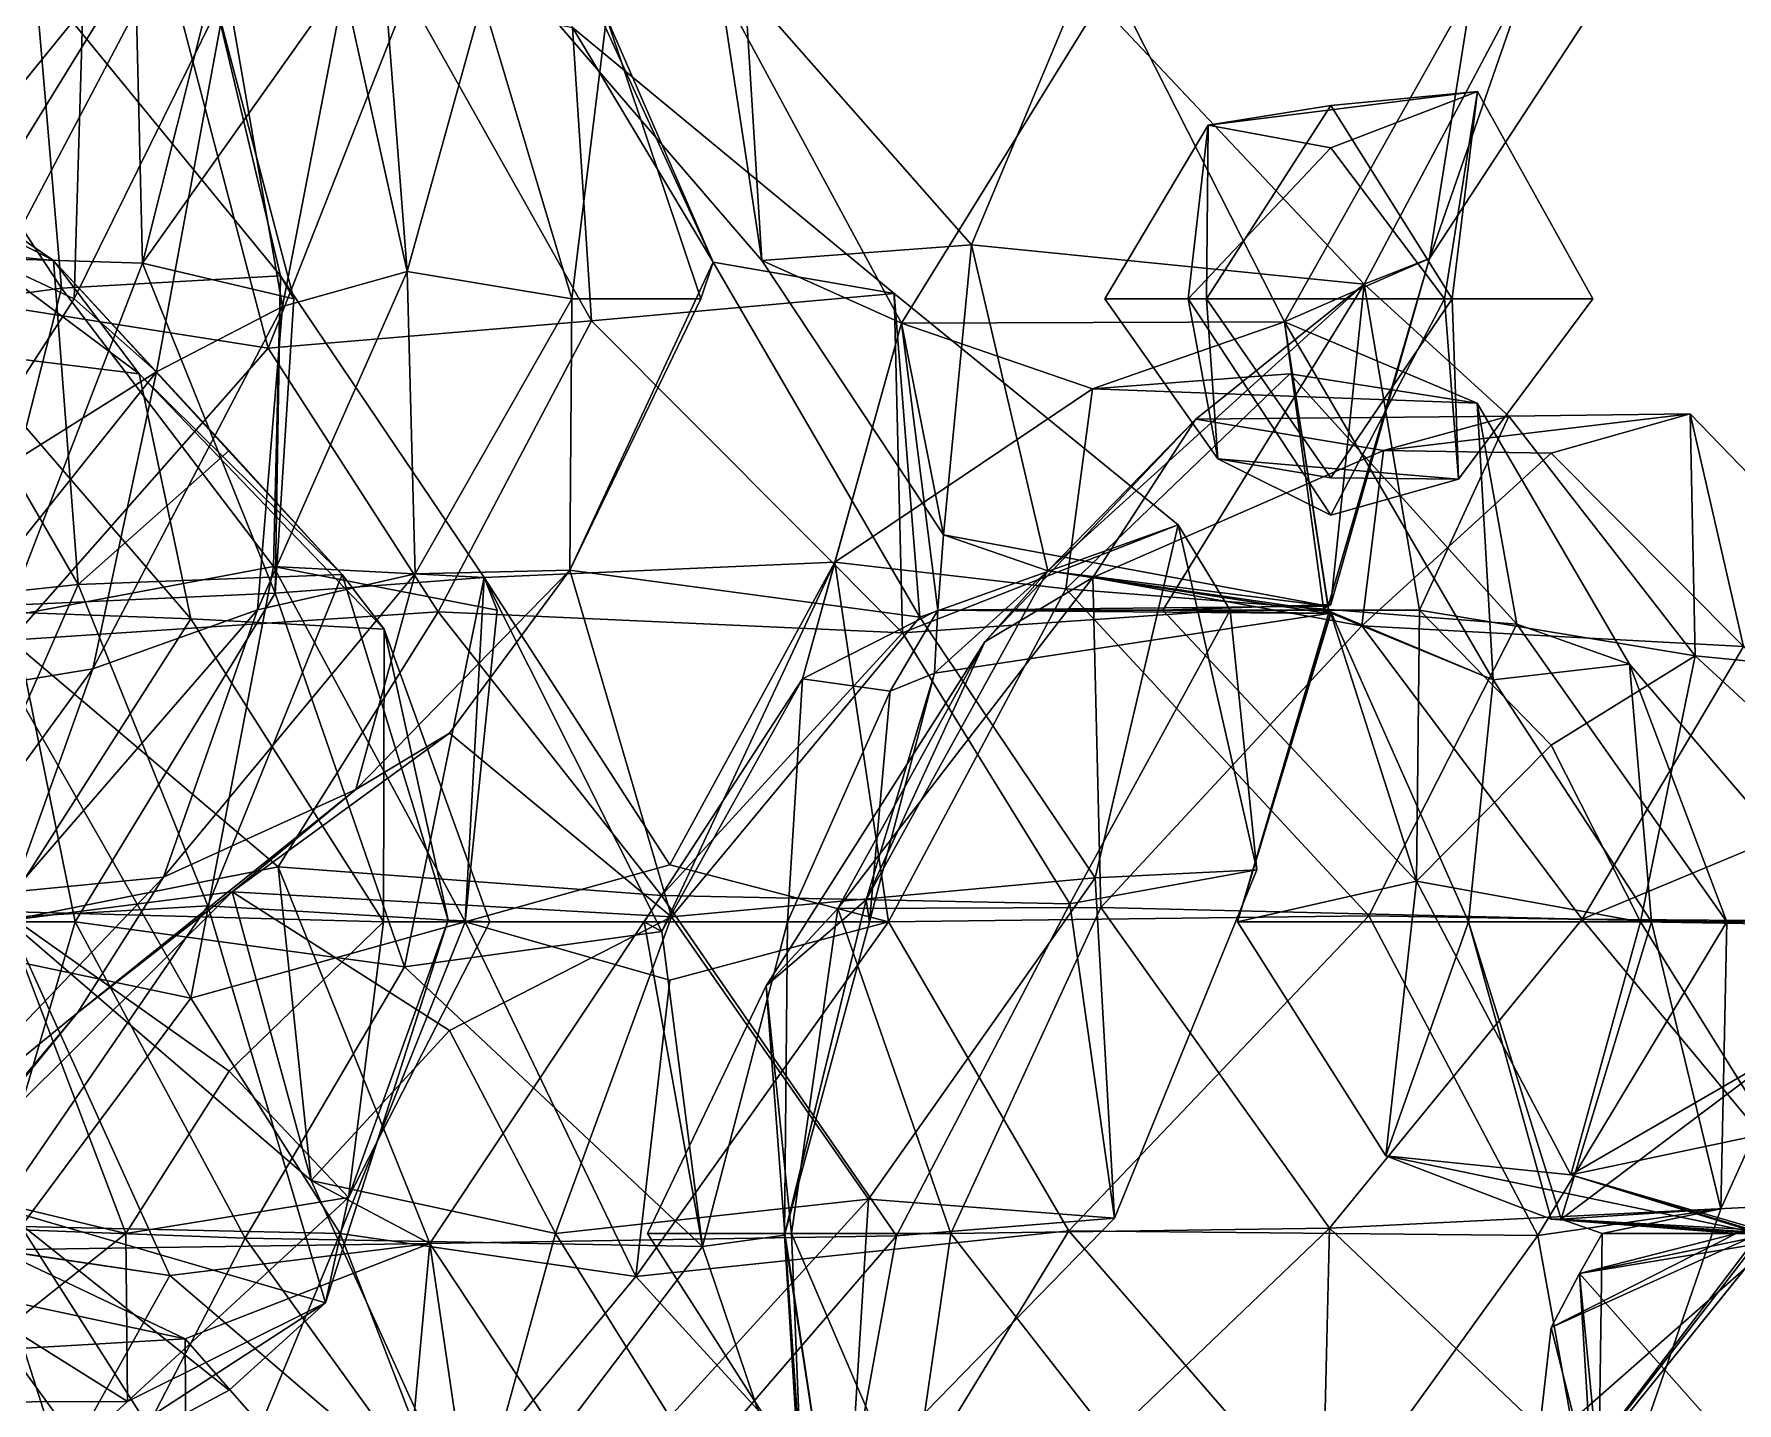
# Model space of a CAD drawing. Extents: x 290034 to 295698, y 4553723 to 4561693.
# Drawn here: x 293966.2 to 294063.6, y 4559021.9 to 4559100.2 of the extents above; entities that cross this region are included whole.
import ezdxf

# ---------------------------------------------------------------- set-up
doc = ezdxf.new("R2010")
doc.units = 0
doc.layers.add('Au_ppm_Pref_-_0_2', color=7, linetype='CONTINUOUS')

msp = doc.modelspace()

# ---------------------------------------------------------------- linework, layer by layer
at = {"layer": 'Au_ppm_Pref_-_0_2'}
for points in [[(293997.012, 4559100.614, 1780.923), (293995.493, 4559108.065, 1776.786), (294005.068, 4559087.18, 1775.158)], [(293995.493, 4559108.065, 1776.786), (293998.952, 4559101.184, 1770.624), (294005.068, 4559087.18, 1775.158)], [(293987.562, 4559086.648, 1758.263), (293985.971, 4559107.323, 1758.04), (293983.957, 4559102.918, 1753.297)], [(293987.562, 4559086.648, 1758.263), (293991.88, 4559102.196, 1763.602), (293985.971, 4559107.323, 1758.04)], [(293972.019, 4559104.452, 1828.597), (293961.564, 4559087.475, 1828.58), (293962.038, 4559106.075, 1832.907)], [(293954.785, 4559083.97, 1798.808), (293967.797, 4559085.702, 1804.303), (293955.457, 4559104.478, 1805.139)], [(293966.283, 4559103.583, 1811.719), (293955.457, 4559104.478, 1805.139), (293967.797, 4559085.702, 1804.303)], [(293973.71, 4559104.779, 1792.462), (293963.207, 4559084.845, 1792.787), (293957.145, 4559102.918, 1796.017)], [(293972.019, 4559104.452, 1828.597), (293972.428, 4559087.122, 1822.753), (293961.564, 4559087.475, 1828.58)], [(293973.71, 4559104.779, 1792.462), (293979.608, 4559082.272, 1789.731), (293963.207, 4559084.845, 1792.787)], [(293972.019, 4559104.452, 1828.597), (293983.618, 4559102.918, 1823.373), (293972.428, 4559087.122, 1822.753)], [(293973.71, 4559104.779, 1792.462), (293987.612, 4559102.507, 1787.4), (293979.608, 4559082.272, 1789.731)], [(293976.393, 4559102.935, 1817.534), (293966.283, 4559103.583, 1811.719), (293980.313, 4559086.411, 1811.352)], [(293966.283, 4559103.583, 1811.719), (293967.797, 4559085.702, 1804.303), (293980.313, 4559086.411, 1811.352)], [(294015.83, 4559083.691, 1817.272), (294027.872, 4559103.197, 1817.244), (294005.451, 4559102.918, 1818.788)], [(294006.861, 4559102.918, 1827.292), (294026.087, 4559103.122, 1831.029), (294019.834, 4559088.187, 1828.556)], [(294037.735, 4559083.78, 1818.238), (294027.872, 4559103.197, 1817.244), (294015.83, 4559083.691, 1817.272)], [(294026.087, 4559103.122, 1831.029), (294042.272, 4559085.921, 1830.988), (294019.834, 4559088.187, 1828.556)], [(294042.272, 4559085.921, 1830.988), (294026.087, 4559103.122, 1831.029), (294051.631, 4559103.584, 1829.112)], [(294048.475, 4559102.918, 1819.554), (294027.872, 4559103.197, 1817.244), (294037.735, 4559083.78, 1818.238)], [(294046.024, 4559087.398, 1824.341), (294042.272, 4559085.921, 1830.988), (294051.631, 4559103.584, 1829.112)], [(294046.024, 4559087.398, 1824.341), (294051.631, 4559103.584, 1829.112), (294056.155, 4559102.918, 1823.373)], [(293960.384, 4559102.918, 1732.89), (293959.124, 4559089.501, 1735.482), (293969.013, 4559101.657, 1739.313)], [(293977.278, 4559102.842, 1746.171), (293969.013, 4559101.657, 1739.313), (293968.533, 4559085.1, 1741.609)], [(293977.278, 4559102.842, 1746.171), (293968.533, 4559085.1, 1741.609), (293973.224, 4559080.913, 1746.161)], [(293983.618, 4559102.918, 1823.373), (293976.393, 4559102.935, 1817.534), (293972.428, 4559087.122, 1822.753)], [(293972.428, 4559087.122, 1822.753), (293976.393, 4559102.935, 1817.534), (293981.082, 4559085.1, 1817.433)], [(293977.278, 4559102.842, 1746.171), (293973.224, 4559080.913, 1746.161), (293980.428, 4559084.651, 1752.058)], [(293976.393, 4559102.935, 1817.534), (293980.313, 4559086.411, 1811.352), (293981.082, 4559085.1, 1817.433)], [(293980.428, 4559084.651, 1752.058), (293983.957, 4559102.918, 1753.297), (293977.278, 4559102.842, 1746.171)], [(293998.097, 4559083.833, 1786.774), (293979.608, 4559082.272, 1789.731), (293987.612, 4559102.507, 1787.4)], [(293987.562, 4559086.648, 1758.263), (293983.957, 4559102.918, 1753.297), (293980.428, 4559084.651, 1752.058)], [(293996.976, 4559085.1, 1765.164), (293991.88, 4559102.196, 1763.602), (293987.562, 4559086.648, 1758.263)], [(293998.097, 4559083.833, 1786.774), (293987.612, 4559102.507, 1787.4), (293997.012, 4559100.614, 1780.923)], [(293998.952, 4559101.184, 1770.624), (293991.88, 4559102.196, 1763.602), (293996.976, 4559085.1, 1765.164)], [(293994.405, 4559102.918, 1823.373), (294006.861, 4559102.918, 1827.292), (294007.849, 4559087.28, 1823.373)], [(293994.405, 4559102.918, 1823.373), (294007.849, 4559087.28, 1823.373), (294005.451, 4559102.918, 1818.788)], [(294007.849, 4559087.28, 1823.373), (294015.83, 4559083.691, 1817.272), (294005.451, 4559102.918, 1818.788)], [(294019.834, 4559088.187, 1828.556), (294007.849, 4559087.28, 1823.373), (294006.861, 4559102.918, 1827.292)], [(294046.024, 4559087.398, 1824.341), (294048.475, 4559102.918, 1819.554), (294037.735, 4559083.78, 1818.238)], [(294046.024, 4559087.398, 1824.341), (294056.155, 4559102.918, 1823.373), (294048.475, 4559102.918, 1819.554)], [(293959.124, 4559089.501, 1735.482), (293968.533, 4559085.1, 1741.609), (293969.013, 4559101.657, 1739.313)], [(293998.952, 4559101.184, 1770.624), (293996.976, 4559085.1, 1765.164), (294004.364, 4559085.1, 1769.919)], [(293998.952, 4559101.184, 1770.624), (294004.364, 4559085.1, 1769.919), (294005.068, 4559087.18, 1775.158)], [(293997.012, 4559100.614, 1780.923), (294015.399, 4559085.398, 1782.024), (293998.097, 4559083.833, 1786.774)], [(294015.399, 4559085.398, 1782.024), (293997.012, 4559100.614, 1780.923), (294005.068, 4559087.18, 1775.158)], [(293953.139, 4559097.098, 1865.021), (293967.341, 4559087.277, 1864.878), (293957.47, 4559088.255, 1872.071)], [(293955.081, 4559093.593, 1857.545), (293967.341, 4559087.277, 1864.878), (293953.139, 4559097.098, 1865.021)], [(294033.354, 4559095.028, 1793.676), (294048.751, 4559096.947, 1793.676), (294040.375, 4559096.153, 1797.36)], [(294048.751, 4559096.947, 1793.676), (294033.354, 4559095.028, 1793.676), (294040.375, 4559093.732, 1790.799)], [(294046.868, 4559085.1, 1790.615), (294048.751, 4559096.947, 1793.676), (294040.375, 4559093.732, 1790.799)], [(294048.751, 4559096.947, 1793.676), (294047.312, 4559085.1, 1796.946), (294040.375, 4559096.153, 1797.36)], [(294046.868, 4559085.1, 1790.615), (294055.364, 4559085.1, 1793.676), (294048.751, 4559096.947, 1793.676)], [(294048.751, 4559096.947, 1793.676), (294055.364, 4559085.1, 1793.676), (294047.312, 4559085.1, 1796.946)], [(294033.264, 4559085.1, 1797.028), (294040.375, 4559096.153, 1797.36), (294047.312, 4559085.1, 1796.946)], [(294033.264, 4559085.1, 1797.028), (294033.354, 4559095.028, 1793.676), (294040.375, 4559096.153, 1797.36)], [(294033.264, 4559085.1, 1797.028), (294027.46, 4559085.1, 1793.676), (294033.354, 4559095.028, 1793.676)], [(294033.354, 4559095.028, 1793.676), (294027.46, 4559085.1, 1793.676), (294032.225, 4559085.1, 1789.834)], [(294033.354, 4559095.028, 1793.676), (294032.225, 4559085.1, 1789.834), (294040.375, 4559093.732, 1790.799)], [(293972.236, 4559080.796, 1859.891), (293967.341, 4559087.277, 1864.878), (293955.081, 4559093.593, 1857.545)], [(293972.236, 4559080.796, 1859.891), (293955.081, 4559093.593, 1857.545), (293962.027, 4559082.069, 1853.983)], [(294046.868, 4559085.1, 1790.615), (294040.375, 4559093.732, 1790.799), (294032.225, 4559085.1, 1789.834)], [(293959.124, 4559089.501, 1735.482), (293960.75, 4559073.09, 1742.119), (293968.533, 4559085.1, 1741.609)], [(293968.75, 4559068.757, 1872.445), (293955.34, 4559067.324, 1877.766), (293957.47, 4559088.255, 1872.071)], [(293968.75, 4559068.757, 1872.445), (293957.47, 4559088.255, 1872.071), (293967.341, 4559087.277, 1864.878)], [(294018.223, 4559071.592, 1823.373), (294007.849, 4559087.28, 1823.373), (294019.834, 4559088.187, 1828.556)], [(294018.223, 4559071.592, 1823.373), (294019.834, 4559088.187, 1828.556), (294024.199, 4559069.533, 1829.42)], [(294042.272, 4559085.921, 1830.988), (294024.199, 4559069.533, 1829.42), (294019.834, 4559088.187, 1828.556)], [(293961.564, 4559087.475, 1828.58), (293972.428, 4559087.122, 1822.753), (293964.911, 4559067.578, 1822.898)], [(293972.428, 4559087.122, 1822.753), (293980.019, 4559068.264, 1818.06), (293964.911, 4559067.578, 1822.898)], [(293968.75, 4559068.757, 1872.445), (293967.341, 4559087.277, 1864.878), (293977.379, 4559076.417, 1867.993)], [(293983.857, 4559069.329, 1865.859), (293977.379, 4559076.417, 1867.993), (293967.341, 4559087.277, 1864.878)], [(293972.236, 4559080.796, 1859.891), (293983.857, 4559069.329, 1865.859), (293967.341, 4559087.277, 1864.878)], [(293972.428, 4559087.122, 1822.753), (293981.082, 4559085.1, 1817.433), (293980.019, 4559068.264, 1818.06)], [(293987.562, 4559086.648, 1758.263), (293979, 4559067.312, 1758.133), (293988.02, 4559069.361, 1764.716)], [(293987.562, 4559086.648, 1758.263), (293980.428, 4559084.651, 1752.058), (293979, 4559067.312, 1758.133)], [(293987.562, 4559086.648, 1758.263), (293988.02, 4559069.361, 1764.716), (293996.976, 4559085.1, 1765.164)], [(294005.068, 4559087.18, 1775.158), (293996.866, 4559069.565, 1770.78), (294016.873, 4559066.882, 1775.29)], [(293996.866, 4559069.565, 1770.78), (294005.068, 4559087.18, 1775.158), (294004.364, 4559085.1, 1769.919)], [(294015.399, 4559085.398, 1782.024), (294005.068, 4559087.18, 1775.158), (294016.873, 4559066.882, 1775.29)], [(294018.223, 4559071.592, 1823.373), (294015.83, 4559083.691, 1817.272), (294007.849, 4559087.28, 1823.373)], [(294046.024, 4559087.398, 1824.341), (294037.735, 4559083.78, 1818.238), (294040.216, 4559067.507, 1823.373)], [(294046.024, 4559087.398, 1824.341), (294040.216, 4559067.507, 1823.373), (294040.375, 4559067.617, 1823.484)], [(294046.024, 4559087.398, 1824.341), (294040.375, 4559067.617, 1823.484), (294042.272, 4559085.921, 1830.988)], [(293967.797, 4559085.702, 1804.303), (293954.785, 4559083.97, 1798.808), (293962.923, 4559066.588, 1800.701)], [(293962.923, 4559066.588, 1800.701), (293979.914, 4559069.78, 1803.959), (293967.797, 4559085.702, 1804.303)], [(293979.914, 4559069.78, 1803.959), (293980.313, 4559086.411, 1811.352), (293967.797, 4559085.702, 1804.303)], [(293991.973, 4559069.151, 1811.682), (293980.313, 4559086.411, 1811.352), (293979.914, 4559069.78, 1803.959)], [(293980.019, 4559068.264, 1818.06), (293980.313, 4559086.411, 1811.352), (293991.973, 4559069.151, 1811.682)], [(293980.019, 4559068.264, 1818.06), (293981.082, 4559085.1, 1817.433), (293980.313, 4559086.411, 1811.352)], [(294032.654, 4559078.201, 1835.251), (294024.199, 4559069.533, 1829.42), (294042.272, 4559085.921, 1830.988)], [(294030.764, 4559067.282, 1829.312), (294045.447, 4559067.282, 1832.86), (294042.272, 4559085.921, 1830.988)], [(294030.764, 4559067.282, 1829.312), (294042.272, 4559085.921, 1830.988), (294040.375, 4559067.617, 1823.484)], [(294050.544, 4559078.386, 1836.344), (294032.654, 4559078.201, 1835.251), (294042.272, 4559085.921, 1830.988)], [(294045.447, 4559067.282, 1832.86), (294050.544, 4559078.386, 1836.344), (294042.272, 4559085.921, 1830.988)], [(293960.75, 4559073.09, 1742.119), (293973.224, 4559080.913, 1746.161), (293968.533, 4559085.1, 1741.609)], [(293963.207, 4559084.845, 1792.787), (293979.608, 4559082.272, 1789.731), (293964.913, 4559065.567, 1788.71)], [(293973.224, 4559080.913, 1746.161), (293969.596, 4559063.929, 1750.806), (293980.428, 4559084.651, 1752.058)], [(293969.596, 4559063.929, 1750.806), (293979, 4559067.312, 1758.133), (293980.428, 4559084.651, 1752.058)], [(293996.866, 4559069.565, 1770.78), (293996.976, 4559085.1, 1765.164), (293988.02, 4559069.361, 1764.716)], [(293996.866, 4559069.565, 1770.78), (294004.364, 4559085.1, 1769.919), (293996.976, 4559085.1, 1765.164)], [(294015.894, 4559065.996, 1786.054), (293998.097, 4559083.833, 1786.774), (294015.399, 4559085.398, 1782.024)], [(294031.653, 4559072.163, 1781.313), (294015.894, 4559065.996, 1786.054), (294015.399, 4559085.398, 1782.024)], [(294031.653, 4559072.163, 1781.313), (294015.399, 4559085.398, 1782.024), (294016.873, 4559066.882, 1775.29)], [(294033.264, 4559085.1, 1797.028), (294033.905, 4559075.95, 1793.676), (294027.46, 4559085.1, 1793.676)], [(294027.46, 4559085.1, 1793.676), (294033.905, 4559075.95, 1793.676), (294032.225, 4559085.1, 1789.834)], [(294046.868, 4559085.1, 1790.615), (294032.225, 4559085.1, 1789.834), (294040.375, 4559072.723, 1789.55)], [(294033.905, 4559075.95, 1793.676), (294040.375, 4559072.723, 1789.55), (294032.225, 4559085.1, 1789.834)], [(294040.375, 4559074.86, 1797.089), (294033.905, 4559075.95, 1793.676), (294033.264, 4559085.1, 1797.028)], [(294040.375, 4559074.86, 1797.089), (294033.264, 4559085.1, 1797.028), (294047.312, 4559085.1, 1796.946)], [(294046.868, 4559085.1, 1790.615), (294040.375, 4559072.723, 1789.55), (294047.668, 4559074.786, 1793.676)], [(294040.375, 4559074.86, 1797.089), (294047.312, 4559085.1, 1796.946), (294047.668, 4559074.786, 1793.676)], [(294046.868, 4559085.1, 1790.615), (294047.668, 4559074.786, 1793.676), (294055.364, 4559085.1, 1793.676)], [(294055.364, 4559085.1, 1793.676), (294047.668, 4559074.786, 1793.676), (294047.312, 4559085.1, 1796.946)], [(293998.097, 4559083.833, 1786.774), (293989.329, 4559067.188, 1787.576), (293979.608, 4559082.272, 1789.731)], [(294015.894, 4559065.996, 1786.054), (293989.329, 4559067.188, 1787.576), (293998.097, 4559083.833, 1786.774)], [(294017.904, 4559067.282, 1822.087), (294010.158, 4559063.365, 1817.433), (294015.83, 4559083.691, 1817.272)], [(294015.83, 4559083.691, 1817.272), (294010.158, 4559063.365, 1817.433), (294012.018, 4559070.038, 1810.807)], [(294015.83, 4559083.691, 1817.272), (294012.018, 4559070.038, 1810.807), (294026.753, 4559079.938, 1811.133)], [(294037.735, 4559083.78, 1818.238), (294015.83, 4559083.691, 1817.272), (294026.753, 4559079.938, 1811.133)], [(294018.223, 4559071.592, 1823.373), (294017.904, 4559067.282, 1822.087), (294015.83, 4559083.691, 1817.272)], [(294037.735, 4559083.78, 1818.238), (294026.753, 4559079.938, 1811.133), (294048.749, 4559079.126, 1811.494)], [(294040.237, 4559067.282, 1823.308), (294040.216, 4559067.507, 1823.373), (294037.735, 4559083.78, 1818.238)], [(294040.237, 4559067.282, 1823.308), (294037.735, 4559083.78, 1818.238), (294039.97, 4559067.282, 1817.433)], [(294037.735, 4559083.78, 1818.238), (294049.653, 4559063.311, 1815.942), (294039.97, 4559067.282, 1817.433)], [(294037.735, 4559083.78, 1818.238), (294048.749, 4559079.126, 1811.494), (294049.653, 4559063.311, 1815.942)], [(293961.863, 4559067.282, 1848.505), (293975.2, 4559066.784, 1853.408), (293962.027, 4559082.069, 1853.983)], [(293975.2, 4559066.784, 1853.408), (293972.236, 4559080.796, 1859.891), (293962.027, 4559082.069, 1853.983)], [(293964.913, 4559065.567, 1788.71), (293979.608, 4559082.272, 1789.731), (293989.329, 4559067.188, 1787.576)], [(293958.144, 4559062.044, 1745.293), (293969.596, 4559063.929, 1750.806), (293973.224, 4559080.913, 1746.161)], [(293960.75, 4559073.09, 1742.119), (293958.144, 4559062.044, 1745.293), (293973.224, 4559080.913, 1746.161)], [(293986.25, 4559066.194, 1859.655), (293983.857, 4559069.329, 1865.859), (293972.236, 4559080.796, 1859.891)], [(293986.25, 4559066.194, 1859.655), (293972.236, 4559080.796, 1859.891), (293975.2, 4559066.784, 1853.408)], [(294026.753, 4559079.938, 1811.133), (294025.219, 4559068.505, 1804.451), (294038.035, 4559080.806, 1805.884)], [(294051.017, 4559066.485, 1805.682), (294038.035, 4559080.806, 1805.884), (294025.219, 4559068.505, 1804.451)], [(294026.753, 4559079.938, 1811.133), (294038.035, 4559080.806, 1805.884), (294048.749, 4559079.126, 1811.494)], [(294048.749, 4559079.126, 1811.494), (294038.035, 4559080.806, 1805.884), (294051.017, 4559066.485, 1805.682)], [(294026.753, 4559079.938, 1811.133), (294012.018, 4559070.038, 1810.807), (294025.219, 4559068.505, 1804.451)], [(294049.653, 4559063.311, 1815.942), (294048.749, 4559079.126, 1811.494), (294057.455, 4559064.202, 1811.494)], [(294057.455, 4559064.202, 1811.494), (294048.749, 4559079.126, 1811.494), (294051.017, 4559066.485, 1805.682)], [(294020.597, 4559065.482, 1835.251), (294032.654, 4559078.201, 1835.251), (294026.763, 4559069.147, 1841.379)], [(294032.654, 4559078.201, 1835.251), (294020.597, 4559065.482, 1835.251), (294024.199, 4559069.533, 1829.42)], [(294032.654, 4559078.201, 1835.251), (294043.383, 4559076.424, 1839.717), (294026.763, 4559069.147, 1841.379)], [(294050.544, 4559078.386, 1836.344), (294043.383, 4559076.424, 1839.717), (294032.654, 4559078.201, 1835.251)], [(294043.383, 4559076.424, 1839.717), (294060.922, 4559078.523, 1841.191), (294052.974, 4559076.267, 1844.186)], [(294060.922, 4559078.523, 1841.191), (294043.383, 4559076.424, 1839.717), (294050.544, 4559078.386, 1836.344)], [(294045.447, 4559067.282, 1832.86), (294061.212, 4559064.676, 1836.304), (294050.544, 4559078.386, 1836.344)], [(294061.212, 4559064.676, 1836.304), (294060.922, 4559078.523, 1841.191), (294050.544, 4559078.386, 1836.344)], [(294060.922, 4559078.523, 1841.191), (294063.97, 4559065.215, 1845.686), (294052.974, 4559076.267, 1844.186)], [(294061.212, 4559064.676, 1836.304), (294075.699, 4559063.244, 1842.173), (294060.922, 4559078.523, 1841.191)], [(294060.922, 4559078.523, 1841.191), (294075.699, 4559063.244, 1842.173), (294063.97, 4559065.215, 1845.686)], [(293983.857, 4559069.329, 1865.859), (293968.75, 4559068.757, 1872.445), (293977.379, 4559076.417, 1867.993)], [(294042.14, 4559066.381, 1845.997), (294026.763, 4559069.147, 1841.379), (294043.383, 4559076.424, 1839.717)], [(294040.375, 4559074.86, 1797.089), (294047.668, 4559074.786, 1793.676), (294033.905, 4559075.95, 1793.676)], [(294033.905, 4559075.95, 1793.676), (294047.668, 4559074.786, 1793.676), (294040.375, 4559072.723, 1789.55)], [(294042.14, 4559066.381, 1845.997), (294043.383, 4559076.424, 1839.717), (294052.974, 4559076.267, 1844.186)], [(294042.14, 4559066.381, 1845.997), (294052.974, 4559076.267, 1844.186), (294063.97, 4559065.215, 1845.686)], [(294034.626, 4559067.282, 1785.027), (294015.894, 4559065.996, 1786.054), (294031.653, 4559072.163, 1781.313)], [(294026.897, 4559051.983, 1777.112), (294031.653, 4559072.163, 1781.313), (294016.873, 4559066.882, 1775.29)], [(294036.138, 4559052.427, 1781.797), (294031.653, 4559072.163, 1781.313), (294026.897, 4559051.983, 1777.112)], [(294031.653, 4559072.163, 1781.313), (294036.138, 4559052.427, 1781.797), (294034.626, 4559067.282, 1785.027)], [(294017.904, 4559067.282, 1822.087), (294018.223, 4559071.592, 1823.373), (294040.216, 4559067.507, 1823.373)], [(294024.199, 4559069.533, 1829.42), (294040.216, 4559067.507, 1823.373), (294018.223, 4559071.592, 1823.373)], [(294012.018, 4559070.038, 1810.807), (294002.131, 4559048.905, 1812.314), (293991.973, 4559069.151, 1811.682)], [(294012.018, 4559070.038, 1810.807), (293991.973, 4559069.151, 1811.682), (294002.577, 4559052.715, 1810.41)], [(294010.158, 4559063.365, 1817.433), (294002.131, 4559048.905, 1812.314), (294012.018, 4559070.038, 1810.807)], [(294012.018, 4559070.038, 1810.807), (294002.577, 4559052.715, 1810.41), (294015.087, 4559049.466, 1805.525)], [(294012.018, 4559070.038, 1810.807), (294015.087, 4559049.466, 1805.525), (294025.219, 4559068.505, 1804.451)], [(293975.193, 4559045.089, 1802.104), (293979.914, 4559069.78, 1803.959), (293962.923, 4559066.588, 1800.701)], [(293968.75, 4559068.757, 1872.445), (293983.857, 4559069.329, 1865.859), (293976.168, 4559050.378, 1870.517)], [(293984.623, 4559057.037, 1769.919), (293988.02, 4559069.361, 1764.716), (293973.625, 4559052.012, 1765.151)], [(293988.02, 4559069.361, 1764.716), (293979, 4559067.312, 1758.133), (293973.625, 4559052.012, 1765.151)], [(293990.873, 4559049.468, 1805.254), (293979.914, 4559069.78, 1803.959), (293975.193, 4559045.089, 1802.104)], [(293983.857, 4559069.329, 1865.859), (293989.905, 4559049.564, 1865.013), (293976.168, 4559050.378, 1870.517)], [(293992.713, 4559067.282, 1805.555), (293991.973, 4559069.151, 1811.682), (293979.914, 4559069.78, 1803.959)], [(293992.713, 4559067.282, 1805.555), (293979.914, 4559069.78, 1803.959), (293990.873, 4559049.468, 1805.254)], [(293980.019, 4559068.264, 1818.06), (293991.973, 4559069.151, 1811.682), (293987.413, 4559046.897, 1816.266)], [(293986.25, 4559066.194, 1859.655), (293989.905, 4559049.564, 1865.013), (293983.857, 4559069.329, 1865.859)], [(293984.623, 4559057.037, 1769.919), (293989.978, 4559060.253, 1773.515), (293996.866, 4559069.565, 1770.78)], [(293996.866, 4559069.565, 1770.78), (293988.02, 4559069.361, 1764.716), (293984.623, 4559057.037, 1769.919)], [(293991.973, 4559069.151, 1811.682), (294002.131, 4559048.905, 1812.314), (293987.413, 4559046.897, 1816.266)], [(294002.687, 4559049.756, 1775.906), (293996.866, 4559069.565, 1770.78), (293989.978, 4559060.253, 1773.515)], [(293991.973, 4559069.151, 1811.682), (293990.873, 4559049.468, 1805.254), (294002.577, 4559052.715, 1810.41)], [(293991.973, 4559069.151, 1811.682), (293992.713, 4559067.282, 1805.555), (293990.873, 4559049.468, 1805.254)], [(294002.687, 4559049.756, 1775.906), (294016.873, 4559066.882, 1775.29), (293996.866, 4559069.565, 1770.78)], [(294027.234, 4559050.281, 1846.389), (294012.19, 4559050.22, 1841.44), (294026.763, 4559069.147, 1841.379)], [(294026.763, 4559069.147, 1841.379), (294012.19, 4559050.22, 1841.44), (294020.597, 4559065.482, 1835.251)], [(294017.719, 4559063.686, 1823.373), (294024.199, 4559069.533, 1829.42), (294013.799, 4559050.725, 1829.243)], [(294020.597, 4559065.482, 1835.251), (294013.799, 4559050.725, 1829.243), (294024.199, 4559069.533, 1829.42)], [(294024.199, 4559069.533, 1829.42), (294017.719, 4559063.686, 1823.373), (294040.249, 4559067.104, 1823.373)], [(294024.199, 4559069.533, 1829.42), (294040.249, 4559067.104, 1823.373), (294039.762, 4559067.282, 1823.662)], [(294024.199, 4559069.533, 1829.42), (294039.762, 4559067.282, 1823.662), (294040.216, 4559067.507, 1823.373)], [(294026.763, 4559069.147, 1841.379), (294042.14, 4559066.381, 1845.997), (294027.234, 4559050.281, 1846.389)], [(293968.75, 4559068.757, 1872.445), (293960.313, 4559049.464, 1874.721), (293955.34, 4559067.324, 1877.766)], [(293976.168, 4559050.378, 1870.517), (293960.313, 4559049.464, 1874.721), (293968.75, 4559068.757, 1872.445)], [(293964.911, 4559067.578, 1822.898), (293980.019, 4559068.264, 1818.06), (293968.576, 4559049.464, 1822.059)], [(293987.413, 4559046.897, 1816.266), (293968.576, 4559049.464, 1822.059), (293980.019, 4559068.264, 1818.06)], [(294025.219, 4559068.505, 1804.451), (294015.087, 4559049.466, 1805.525), (294042.555, 4559049.812, 1803.862)], [(294051.017, 4559066.485, 1805.682), (294025.219, 4559068.505, 1804.451), (294042.555, 4559049.812, 1803.862)], [(293968.576, 4559049.464, 1822.059), (293960.143, 4559049.464, 1827.126), (293964.911, 4559067.578, 1822.898)], [(293961.863, 4559067.282, 1848.505), (293964.497, 4559050.055, 1852.858), (293975.2, 4559066.784, 1853.408)], [(293989.329, 4559067.188, 1787.576), (293980.181, 4559052.61, 1785.367), (293964.913, 4559065.567, 1788.71)], [(293979, 4559067.312, 1758.133), (293969.596, 4559063.929, 1750.806), (293965.039, 4559051.183, 1757.82)], [(293965.039, 4559051.183, 1757.82), (293973.625, 4559052.012, 1765.151), (293979, 4559067.312, 1758.133)], [(293989.329, 4559067.188, 1787.576), (294002.097, 4559050.976, 1788.553), (293980.181, 4559052.61, 1785.367)], [(294015.894, 4559065.996, 1786.054), (294002.097, 4559050.976, 1788.553), (293989.329, 4559067.188, 1787.576)], [(294017.904, 4559067.282, 1822.087), (294015.176, 4559062.652, 1821.829), (294010.158, 4559063.365, 1817.433)], [(294017.719, 4559063.686, 1823.373), (294015.176, 4559062.652, 1821.829), (294017.904, 4559067.282, 1822.087)], [(294025.448, 4559050.486, 1787.24), (294015.894, 4559065.996, 1786.054), (294034.626, 4559067.282, 1785.027)], [(294017.904, 4559067.282, 1822.087), (294040.249, 4559067.104, 1823.373), (294017.719, 4559063.686, 1823.373)], [(294017.904, 4559067.282, 1822.087), (294040.216, 4559067.507, 1823.373), (294040.237, 4559067.282, 1823.308)], [(294017.904, 4559067.282, 1822.087), (294040.237, 4559067.282, 1823.308), (294040.249, 4559067.104, 1823.373)], [(294036.138, 4559052.427, 1781.797), (294025.448, 4559050.486, 1787.24), (294034.626, 4559067.282, 1785.027)], [(294030.764, 4559067.282, 1829.312), (294040.375, 4559067.617, 1823.484), (294039.762, 4559067.282, 1823.662)], [(294045.279, 4559051.784, 1828.766), (294045.447, 4559067.282, 1832.86), (294030.764, 4559067.282, 1829.312)], [(294030.764, 4559067.282, 1829.312), (294039.762, 4559067.282, 1823.662), (294040.375, 4559067.093, 1823.436)], [(294030.764, 4559067.282, 1829.312), (294040.375, 4559067.093, 1823.436), (294045.279, 4559051.784, 1828.766)], [(294035.029, 4559049.464, 1823.373), (294040.249, 4559067.104, 1823.373), (294040.375, 4559067.182, 1823.339)], [(294035.029, 4559049.464, 1823.373), (294040.375, 4559067.182, 1823.339), (294048.242, 4559049.464, 1818.68)], [(294040.375, 4559067.093, 1823.436), (294040.249, 4559067.104, 1823.373), (294035.029, 4559049.464, 1823.373)], [(294040.375, 4559067.093, 1823.436), (294035.029, 4559049.464, 1823.373), (294045.279, 4559051.784, 1828.766)], [(294040.375, 4559067.617, 1823.484), (294040.216, 4559067.507, 1823.373), (294039.762, 4559067.282, 1823.662)], [(294040.375, 4559067.093, 1823.436), (294039.762, 4559067.282, 1823.662), (294040.249, 4559067.104, 1823.373)], [(294040.375, 4559067.182, 1823.339), (294040.237, 4559067.282, 1823.308), (294039.97, 4559067.282, 1817.433)], [(294040.375, 4559067.182, 1823.339), (294039.97, 4559067.282, 1817.433), (294049.653, 4559063.311, 1815.942)], [(294040.249, 4559067.104, 1823.373), (294040.237, 4559067.282, 1823.308), (294040.375, 4559067.182, 1823.339)], [(294048.242, 4559049.464, 1818.68), (294040.375, 4559067.182, 1823.339), (294049.653, 4559063.311, 1815.942)], [(294052.974, 4559059.559, 1831.886), (294045.447, 4559067.282, 1832.86), (294045.279, 4559051.784, 1828.766)], [(294045.447, 4559067.282, 1832.86), (294052.974, 4559059.559, 1831.886), (294061.212, 4559064.676, 1836.304)], [(293975.193, 4559045.089, 1802.104), (293962.923, 4559066.588, 1800.701), (293949.901, 4559050.392, 1799.879)], [(293986.205, 4559049.464, 1854.848), (293975.2, 4559066.784, 1853.408), (293964.497, 4559050.055, 1852.858)], [(293986.25, 4559066.194, 1859.655), (293975.2, 4559066.784, 1853.408), (293986.205, 4559049.464, 1854.848)], [(293986.25, 4559066.194, 1859.655), (293986.205, 4559049.464, 1854.848), (293992.287, 4559049.464, 1859.009)], [(293992.287, 4559049.464, 1859.009), (293989.905, 4559049.564, 1865.013), (293986.25, 4559066.194, 1859.655)], [(294002.687, 4559049.756, 1775.906), (294026.897, 4559051.983, 1777.112), (294016.873, 4559066.882, 1775.29)], [(294042.14, 4559066.381, 1845.997), (294054.75, 4559049.612, 1846.766), (294027.234, 4559050.281, 1846.389)], [(294042.14, 4559066.381, 1845.997), (294063.97, 4559065.215, 1845.686), (294054.75, 4559049.612, 1846.766)], [(294042.555, 4559049.812, 1803.862), (294063.025, 4559049.464, 1806.756), (294051.017, 4559066.485, 1805.682)], [(294063.025, 4559049.464, 1806.756), (294057.455, 4559064.202, 1811.494), (294051.017, 4559066.485, 1805.682)], [(293964.913, 4559065.567, 1788.71), (293980.181, 4559052.61, 1785.367), (293964.792, 4559049.53, 1781.815)], [(294002.097, 4559050.976, 1788.553), (294015.894, 4559065.996, 1786.054), (294025.448, 4559050.486, 1787.24)], [(294020.597, 4559065.482, 1835.251), (294012.19, 4559050.22, 1841.44), (294008.087, 4559045.809, 1835.251)], [(294020.597, 4559065.482, 1835.251), (294008.087, 4559045.809, 1835.251), (294013.799, 4559050.725, 1829.243)], [(294054.75, 4559049.612, 1846.766), (294063.97, 4559065.215, 1845.686), (294072.749, 4559057.133, 1847.13)], [(294058.718, 4559049.464, 1814.202), (294049.653, 4559063.311, 1815.942), (294057.455, 4559064.202, 1811.494)], [(294061.212, 4559064.676, 1836.304), (294052.974, 4559059.559, 1831.886), (294058.084, 4559049.464, 1832.842)], [(294058.718, 4559049.464, 1814.202), (294057.455, 4559064.202, 1811.494), (294070.081, 4559049.464, 1811.494)], [(294063.025, 4559049.464, 1806.756), (294070.081, 4559049.464, 1811.494), (294057.455, 4559064.202, 1811.494)], [(294078.055, 4559049.147, 1835.268), (294061.212, 4559064.676, 1836.304), (294058.084, 4559049.464, 1832.842)], [(294078.055, 4559049.147, 1835.268), (294075.699, 4559063.244, 1842.173), (294061.212, 4559064.676, 1836.304)], [(293958.144, 4559062.044, 1745.293), (293956.611, 4559046.144, 1750.89), (293969.596, 4559063.929, 1750.806)], [(293969.596, 4559063.929, 1750.806), (293956.611, 4559046.144, 1750.89), (293965.039, 4559051.183, 1757.82)], [(294009.315, 4559049.464, 1820.196), (294001.107, 4559049.464, 1817.433), (294010.158, 4559063.365, 1817.433)], [(294010.158, 4559063.365, 1817.433), (294001.107, 4559049.464, 1817.433), (294002.131, 4559048.905, 1812.314)], [(294015.176, 4559062.652, 1821.829), (294009.315, 4559049.464, 1820.196), (294010.158, 4559063.365, 1817.433)], [(294017.719, 4559063.686, 1823.373), (294013.799, 4559050.725, 1829.243), (294013.991, 4559049.464, 1823.373)], [(294015.176, 4559062.652, 1821.829), (294017.719, 4559063.686, 1823.373), (294013.991, 4559049.464, 1823.373)], [(294058.718, 4559049.464, 1814.202), (294048.242, 4559049.464, 1818.68), (294049.653, 4559063.311, 1815.942)], [(294015.176, 4559062.652, 1821.829), (294013.991, 4559049.464, 1823.373), (294009.315, 4559049.464, 1820.196)], [(294002.687, 4559049.756, 1775.906), (293989.978, 4559060.253, 1773.515), (293977.568, 4559051.178, 1775.945)], [(293977.568, 4559051.178, 1775.945), (293989.978, 4559060.253, 1773.515), (293984.623, 4559057.037, 1769.919)], [(294058.084, 4559049.464, 1832.842), (294052.974, 4559059.559, 1831.886), (294045.279, 4559051.784, 1828.766)], [(293977.568, 4559051.178, 1775.945), (293984.623, 4559057.037, 1769.919), (293968.709, 4559044.261, 1769.923)], [(293968.709, 4559044.261, 1769.923), (293984.623, 4559057.037, 1769.919), (293973.625, 4559052.012, 1765.151)], [(294074.047, 4559049.464, 1849.074), (294054.75, 4559049.612, 1846.766), (294072.749, 4559057.133, 1847.13)], [(293982.073, 4559034.661, 1781.797), (293964.792, 4559049.53, 1781.815), (293980.181, 4559052.61, 1785.367)], [(294002.097, 4559050.976, 1788.553), (293988.858, 4559031.071, 1787.847), (293980.181, 4559052.61, 1785.367)], [(293982.073, 4559034.661, 1781.797), (293980.181, 4559052.61, 1785.367), (293988.858, 4559031.071, 1787.847)], [(294002.577, 4559052.715, 1810.41), (293990.873, 4559049.468, 1805.254), (294015.087, 4559049.466, 1805.525)], [(293965.039, 4559051.183, 1757.82), (293957.294, 4559034.927, 1763.979), (293973.625, 4559052.012, 1765.151)], [(293973.625, 4559052.012, 1765.151), (293957.294, 4559034.927, 1763.979), (293968.709, 4559044.261, 1769.923)], [(294026.897, 4559051.983, 1777.112), (294002.687, 4559049.756, 1775.906), (294013.941, 4559033.607, 1777.094)], [(294026.897, 4559051.983, 1777.112), (294013.941, 4559033.607, 1777.094), (294028, 4559032.506, 1781.769)], [(294025.448, 4559050.486, 1787.24), (294036.138, 4559052.427, 1781.797), (294028, 4559032.506, 1781.769)], [(294036.138, 4559052.427, 1781.797), (294026.897, 4559051.983, 1777.112), (294028, 4559032.506, 1781.769)], [(294045.279, 4559051.784, 1828.766), (294035.029, 4559049.464, 1823.373), (294043.513, 4559036.084, 1823.373)], [(294045.279, 4559051.784, 1828.766), (294043.513, 4559036.084, 1823.373), (294054.096, 4559034.995, 1828.725)], [(294058.084, 4559049.464, 1832.842), (294045.279, 4559051.784, 1828.766), (294054.096, 4559034.995, 1828.725)], [(293964.792, 4559049.53, 1781.815), (293977.568, 4559051.178, 1775.945), (293960.472, 4559034.177, 1775.858)], [(293977.568, 4559051.178, 1775.945), (293968.709, 4559044.261, 1769.923), (293960.472, 4559034.177, 1775.858)], [(293964.792, 4559049.53, 1781.815), (293982.073, 4559034.661, 1781.797), (293977.568, 4559051.178, 1775.945)], [(294002.687, 4559049.756, 1775.906), (293977.568, 4559051.178, 1775.945), (293989.978, 4559043.245, 1779.724)], [(293982.073, 4559034.661, 1781.797), (293989.978, 4559043.245, 1779.724), (293977.568, 4559051.178, 1775.945)], [(294002.097, 4559050.976, 1788.553), (294015.549, 4559031.514, 1787.741), (293988.858, 4559031.071, 1787.847)], [(294025.448, 4559050.486, 1787.24), (294015.549, 4559031.514, 1787.741), (294002.097, 4559050.976, 1788.553)], [(294009.154, 4559031.646, 1830.625), (294013.799, 4559050.725, 1829.243), (294008.087, 4559045.809, 1835.251)], [(294013.991, 4559049.464, 1823.373), (294013.799, 4559050.725, 1829.243), (294009.136, 4559031.547, 1824.077)], [(294013.799, 4559050.725, 1829.243), (294009.154, 4559031.646, 1830.625), (294009.136, 4559031.547, 1824.077)], [(293975.193, 4559045.089, 1802.104), (293949.901, 4559050.392, 1799.879), (293965.498, 4559032.035, 1801.056)], [(293971.473, 4559031.646, 1855.853), (293964.497, 4559050.055, 1852.858), (293955.299, 4559035.546, 1855.839)], [(293976.168, 4559050.378, 1870.517), (293964.32, 4559033.088, 1870.224), (293960.313, 4559049.464, 1874.721)], [(293982.892, 4559027.665, 1865.049), (293964.32, 4559033.088, 1870.224), (293976.168, 4559050.378, 1870.517)], [(293964.497, 4559050.055, 1852.858), (293971.473, 4559031.646, 1855.853), (293977.379, 4559040.916, 1856.159)], [(293977.379, 4559040.916, 1856.159), (293986.205, 4559049.464, 1854.848), (293964.497, 4559050.055, 1852.858)], [(293982.892, 4559027.665, 1865.049), (293976.168, 4559050.378, 1870.517), (293989.905, 4559049.564, 1865.013)], [(293982.892, 4559027.665, 1865.049), (293989.905, 4559049.564, 1865.013), (293984.216, 4559033.704, 1859.846)], [(293984.216, 4559033.704, 1859.846), (293989.905, 4559049.564, 1865.013), (293992.287, 4559049.464, 1859.009)], [(293989.978, 4559043.245, 1779.724), (293996.05, 4559031.646, 1778.721), (294002.687, 4559049.756, 1775.906)], [(294002.687, 4559049.756, 1775.906), (293996.05, 4559031.646, 1778.721), (294013.941, 4559033.607, 1777.094)], [(294008.087, 4559045.809, 1835.251), (294012.19, 4559050.22, 1841.44), (294009.545, 4559031.646, 1839.833)], [(294009.545, 4559031.646, 1839.833), (294012.19, 4559050.22, 1841.44), (294018.639, 4559031.646, 1845.498)], [(294027.234, 4559050.281, 1846.389), (294018.639, 4559031.646, 1845.498), (294012.19, 4559050.22, 1841.44)], [(294025.387, 4559031.788, 1804.435), (294042.555, 4559049.812, 1803.862), (294015.087, 4559049.466, 1805.525)], [(294015.549, 4559031.514, 1787.741), (294025.448, 4559050.486, 1787.24), (294028, 4559032.506, 1781.769)], [(294027.234, 4559050.281, 1846.389), (294040.29, 4559031.944, 1846.606), (294018.639, 4559031.646, 1845.498)], [(294042.555, 4559049.812, 1803.862), (294025.387, 4559031.788, 1804.435), (294052.204, 4559031.516, 1805.742)], [(294054.75, 4559049.612, 1846.766), (294040.29, 4559031.944, 1846.606), (294027.234, 4559050.281, 1846.389)], [(294068.265, 4559033.331, 1847.344), (294040.29, 4559031.944, 1846.606), (294054.75, 4559049.612, 1846.766)], [(294063.025, 4559049.464, 1806.756), (294042.555, 4559049.812, 1803.862), (294052.204, 4559031.516, 1805.742)], [(294074.047, 4559049.464, 1849.074), (294068.265, 4559033.331, 1847.344), (294054.75, 4559049.612, 1846.766)], [(293973.988, 4559029.234, 1782.063), (293964.792, 4559049.53, 1781.815), (293957.694, 4559031.646, 1779.198)], [(293968.576, 4559049.464, 1822.059), (293963.435, 4559031.931, 1822.946), (293960.143, 4559049.464, 1827.126)], [(293968.576, 4559049.464, 1822.059), (293978.305, 4559031.38, 1817.582), (293963.435, 4559031.931, 1822.946)], [(293964.17, 4559030.697, 1787.573), (293964.792, 4559049.53, 1781.815), (293973.988, 4559029.234, 1782.063)], [(293987.413, 4559046.897, 1816.266), (293978.305, 4559031.38, 1817.582), (293968.576, 4559049.464, 1822.059)], [(293983.742, 4559031.646, 1802.555), (293990.873, 4559049.468, 1805.254), (293975.193, 4559045.089, 1802.104)], [(293977.379, 4559040.916, 1856.159), (293984.216, 4559033.704, 1859.846), (293986.205, 4559049.464, 1854.848)], [(294000.63, 4559029.187, 1806.652), (293990.873, 4559049.468, 1805.254), (293983.742, 4559031.646, 1802.555)], [(293984.216, 4559033.704, 1859.846), (293992.287, 4559049.464, 1859.009), (293986.205, 4559049.464, 1854.848)], [(293987.413, 4559046.897, 1816.266), (294002.131, 4559048.905, 1812.314), (294004.452, 4559030.892, 1816.959)], [(293990.873, 4559049.468, 1805.254), (294000.63, 4559029.187, 1806.652), (294002.577, 4559046.127, 1810.382)], [(293990.873, 4559049.468, 1805.254), (294002.577, 4559046.127, 1810.382), (294015.087, 4559049.466, 1805.525)], [(294015.087, 4559049.466, 1805.525), (294000.63, 4559029.187, 1806.652), (294025.387, 4559031.788, 1804.435)], [(294015.087, 4559049.466, 1805.525), (294002.577, 4559046.127, 1810.382), (294000.63, 4559029.187, 1806.652)], [(294009.315, 4559049.464, 1820.196), (294004.452, 4559030.892, 1816.959), (294001.107, 4559049.464, 1817.433)], [(294001.107, 4559049.464, 1817.433), (294004.452, 4559030.892, 1816.959), (294002.131, 4559048.905, 1812.314)], [(294009.315, 4559049.464, 1820.196), (294009.136, 4559031.547, 1824.077), (294004.452, 4559030.892, 1816.959)], [(294013.991, 4559049.464, 1823.373), (294009.136, 4559031.547, 1824.077), (294009.315, 4559049.464, 1820.196)], [(294035.029, 4559049.464, 1823.373), (294048.242, 4559049.464, 1818.68), (294043.513, 4559036.084, 1823.373)], [(294043.513, 4559036.084, 1823.373), (294048.242, 4559049.464, 1818.68), (294052.974, 4559032.466, 1817.707)], [(294053.542, 4559032.45, 1817.433), (294052.974, 4559032.466, 1817.707), (294048.242, 4559049.464, 1818.68)], [(294048.242, 4559049.464, 1818.68), (294058.718, 4559049.464, 1814.202), (294053.542, 4559032.45, 1817.433)], [(294063.025, 4559049.464, 1806.756), (294052.204, 4559031.516, 1805.742), (294062.68, 4559033.05, 1811.494)], [(294053.542, 4559032.45, 1817.433), (294058.718, 4559049.464, 1814.202), (294062.68, 4559033.05, 1811.494)], [(294058.084, 4559049.464, 1832.842), (294054.096, 4559034.995, 1828.725), (294065.573, 4559037.421, 1833.326)], [(294078.055, 4559049.147, 1835.268), (294058.084, 4559049.464, 1832.842), (294065.573, 4559037.421, 1833.326)], [(294058.718, 4559049.464, 1814.202), (294070.081, 4559049.464, 1811.494), (294062.68, 4559033.05, 1811.494)], [(294063.025, 4559049.464, 1806.756), (294062.68, 4559033.05, 1811.494), (294070.081, 4559049.464, 1811.494)], [(293987.413, 4559046.897, 1816.266), (294004.452, 4559030.892, 1816.959), (293978.305, 4559031.38, 1817.582)], [(294009.154, 4559031.646, 1830.625), (294008.087, 4559045.809, 1835.251), (294001.313, 4559031.646, 1835.251)], [(294001.313, 4559031.646, 1835.251), (294008.087, 4559045.809, 1835.251), (294009.545, 4559031.646, 1839.833)], [(294053.542, 4559032.45, 1817.433), (294071.704, 4559046.139, 1817.433), (294065.641, 4559031.646, 1823.341)], [(294053.542, 4559032.45, 1817.433), (294068.41, 4559031.646, 1811.748), (294071.704, 4559046.139, 1817.433)], [(294065.573, 4559037.421, 1833.326), (294054.096, 4559034.995, 1828.725), (294073.256, 4559046.092, 1829.312)], [(294054.096, 4559034.995, 1828.725), (294065.635, 4559031.646, 1823.402), (294073.256, 4559046.092, 1829.312)], [(293975.193, 4559045.089, 1802.104), (293965.498, 4559032.035, 1801.056), (293983.742, 4559031.646, 1802.555)], [(293960.472, 4559034.177, 1775.858), (293968.709, 4559044.261, 1769.923), (293956.176, 4559029.334, 1769.439)], [(293957.294, 4559034.927, 1763.979), (293956.176, 4559029.334, 1769.439), (293968.709, 4559044.261, 1769.923)], [(293982.073, 4559034.661, 1781.797), (293996.05, 4559031.646, 1778.721), (293989.978, 4559043.245, 1779.724)], [(293977.379, 4559040.916, 1856.159), (293971.473, 4559031.646, 1855.853), (293984.216, 4559033.704, 1859.846)], [(294054.096, 4559034.995, 1828.725), (294043.513, 4559036.084, 1823.373), (294064.889, 4559031.646, 1823.373)], [(294052.974, 4559032.466, 1817.707), (294064.889, 4559031.646, 1823.373), (294043.513, 4559036.084, 1823.373)], [(293971.473, 4559031.646, 1855.853), (293955.299, 4559035.546, 1855.839), (293964.779, 4559026.303, 1857.228)], [(294054.096, 4559034.995, 1828.725), (294065.117, 4559031.646, 1823.588), (294065.635, 4559031.646, 1823.402)], [(294054.096, 4559034.995, 1828.725), (294064.889, 4559031.646, 1823.373), (294065.117, 4559031.646, 1823.588)], [(293982.073, 4559034.661, 1781.797), (293988.858, 4559031.071, 1787.847), (293991.306, 4559014.399, 1781.358)], [(293996.05, 4559031.646, 1778.721), (293982.073, 4559034.661, 1781.797), (293991.306, 4559014.399, 1781.358)], [(293982.892, 4559027.665, 1865.049), (293977.379, 4559022.684, 1867.935), (293964.32, 4559033.088, 1870.224)], [(293965.044, 4559016.066, 1864.739), (293964.32, 4559033.088, 1870.224), (293977.379, 4559022.684, 1867.935)], [(293971.473, 4559031.646, 1855.853), (293971.578, 4559022.031, 1859.009), (293984.216, 4559033.704, 1859.846)], [(293971.578, 4559022.031, 1859.009), (293982.892, 4559027.665, 1865.049), (293984.216, 4559033.704, 1859.846)], [(294013.941, 4559033.607, 1777.094), (293996.05, 4559031.646, 1778.721), (294002.577, 4559021.153, 1778.3)], [(294012.921, 4559017.018, 1781.797), (294013.941, 4559033.607, 1777.094), (294002.577, 4559021.153, 1778.3)], [(294013.941, 4559033.607, 1777.094), (294012.921, 4559017.018, 1781.797), (294028, 4559032.506, 1781.769)], [(294052.974, 4559019.893, 1845.108), (294040.29, 4559031.944, 1846.606), (294068.265, 4559033.331, 1847.344)], [(294052.204, 4559031.516, 1805.742), (294055.623, 4559012.636, 1811.553), (294062.68, 4559033.05, 1811.494)], [(294052.974, 4559019.893, 1845.108), (294068.265, 4559033.331, 1847.344), (294065.384, 4559014.414, 1840.2)], [(294053.542, 4559032.45, 1817.433), (294062.68, 4559033.05, 1811.494), (294055.892, 4559031.646, 1816.058)], [(294055.892, 4559031.646, 1816.058), (294062.68, 4559033.05, 1811.494), (294055.623, 4559012.636, 1811.553)], [(293976.64, 4559014.529, 1801.298), (293965.498, 4559032.035, 1801.056), (293952.255, 4559013.648, 1800.363)], [(293983.742, 4559031.646, 1802.555), (293965.498, 4559032.035, 1801.056), (293976.64, 4559014.529, 1801.298)], [(294012.921, 4559017.018, 1781.797), (294015.549, 4559031.514, 1787.741), (294028, 4559032.506, 1781.769)], [(294053.542, 4559032.45, 1817.433), (294063.544, 4559031.646, 1822.416), (294052.974, 4559032.466, 1817.707)], [(294052.974, 4559032.466, 1817.707), (294063.544, 4559031.646, 1822.416), (294064.889, 4559031.646, 1823.373)], [(294053.542, 4559032.45, 1817.433), (294065.641, 4559031.646, 1823.341), (294063.544, 4559031.646, 1822.416)], [(294053.542, 4559032.45, 1817.433), (294055.892, 4559031.646, 1816.058), (294068.41, 4559031.646, 1811.748)], [(293973.988, 4559029.234, 1782.063), (293957.694, 4559031.646, 1779.198), (293966.029, 4559014.958, 1779.872)], [(293969.231, 4559013.828, 1822.209), (293960.063, 4559013.828, 1827.089), (293963.435, 4559031.931, 1822.946)], [(293963.435, 4559031.931, 1822.946), (293978.305, 4559031.38, 1817.582), (293969.231, 4559013.828, 1822.209)], [(293964.17, 4559030.697, 1787.573), (293988.858, 4559031.071, 1787.847), (293974.868, 4559025.619, 1792.85)], [(293964.17, 4559030.697, 1787.573), (293973.988, 4559029.234, 1782.063), (293988.858, 4559031.071, 1787.847)], [(293971.473, 4559031.646, 1855.853), (293964.779, 4559026.303, 1857.228), (293971.578, 4559022.031, 1859.009)], [(293969.231, 4559013.828, 1822.209), (293978.305, 4559031.38, 1817.582), (293991.243, 4559013.442, 1816.844)], [(293973.988, 4559029.234, 1782.063), (293991.306, 4559014.399, 1781.358), (293988.858, 4559031.071, 1787.847)], [(293987.095, 4559011.673, 1793.018), (293974.868, 4559025.619, 1792.85), (293988.858, 4559031.071, 1787.847)], [(293976.64, 4559014.529, 1801.298), (293989.74, 4559016.025, 1803.084), (293983.742, 4559031.646, 1802.555)], [(294004.452, 4559030.892, 1816.959), (293991.243, 4559013.442, 1816.844), (293978.305, 4559031.38, 1817.582)], [(294000.63, 4559029.187, 1806.652), (293983.742, 4559031.646, 1802.555), (293989.74, 4559016.025, 1803.084)], [(294000.28, 4559013.793, 1786.885), (293987.095, 4559011.673, 1793.018), (293988.858, 4559031.071, 1787.847)], [(294000.28, 4559013.793, 1786.885), (293988.858, 4559031.071, 1787.847), (294015.549, 4559031.514, 1787.741)], [(294002.577, 4559021.153, 1778.3), (293996.05, 4559031.646, 1778.721), (293991.306, 4559014.399, 1781.358)], [(294012.921, 4559017.018, 1781.797), (294000.28, 4559013.793, 1786.885), (294015.549, 4559031.514, 1787.741)], [(294025.387, 4559031.788, 1804.435), (294000.63, 4559029.187, 1806.652), (294014.505, 4559014.01, 1806.025)], [(294009.154, 4559031.646, 1830.625), (294001.313, 4559031.646, 1835.251), (294010.085, 4559017.903, 1835.251)], [(294010.085, 4559017.903, 1835.251), (294001.313, 4559031.646, 1835.251), (294009.545, 4559031.646, 1839.833)], [(294004.452, 4559030.892, 1816.959), (294009.136, 4559031.547, 1824.077), (294010.226, 4559013.828, 1822.023)], [(294009.136, 4559031.547, 1824.077), (294009.154, 4559031.646, 1830.625), (294012.023, 4559012.748, 1829.787)], [(294009.136, 4559031.547, 1824.077), (294012.023, 4559012.748, 1829.787), (294010.226, 4559013.828, 1822.023)], [(294009.154, 4559031.646, 1830.625), (294010.085, 4559017.903, 1835.251), (294012.023, 4559012.748, 1829.787)], [(294016.336, 4559015.788, 1840.493), (294009.545, 4559031.646, 1839.833), (294018.639, 4559031.646, 1845.498)], [(294010.085, 4559017.903, 1835.251), (294009.545, 4559031.646, 1839.833), (294016.336, 4559015.788, 1840.493)], [(294040.147, 4559014.792, 1806.634), (294025.387, 4559031.788, 1804.435), (294014.505, 4559014.01, 1806.025)], [(294016.336, 4559015.788, 1840.493), (294018.639, 4559031.646, 1845.498), (294027.775, 4559019.946, 1845.091)], [(294027.775, 4559019.946, 1845.091), (294018.639, 4559031.646, 1845.498), (294040.29, 4559031.944, 1846.606)], [(294040.147, 4559014.792, 1806.634), (294052.204, 4559031.516, 1805.742), (294025.387, 4559031.788, 1804.435)], [(294027.775, 4559019.946, 1845.091), (294040.29, 4559031.944, 1846.606), (294039.86, 4559013.52, 1841.747)], [(294052.974, 4559019.893, 1845.108), (294039.86, 4559013.52, 1841.747), (294040.29, 4559031.944, 1846.606)], [(294040.147, 4559014.792, 1806.634), (294055.623, 4559012.636, 1811.553), (294052.204, 4559031.516, 1805.742)], [(294051.607, 4559014.159, 1823.692), (294065.573, 4559031.509, 1823.418), (294065.117, 4559031.646, 1823.588)], [(294051.607, 4559014.159, 1823.692), (294065.117, 4559031.646, 1823.588), (294064.889, 4559031.646, 1823.373)], [(294052.974, 4559026.255, 1819.231), (294051.607, 4559014.159, 1823.692), (294064.889, 4559031.646, 1823.373)], [(294051.607, 4559014.159, 1823.692), (294065.624, 4559031.575, 1823.373), (294065.573, 4559031.509, 1823.418)], [(294051.607, 4559014.159, 1823.692), (294067.469, 4559014.78, 1817.68), (294065.624, 4559031.575, 1823.373)], [(294052.974, 4559026.255, 1819.231), (294063.544, 4559031.646, 1822.416), (294054.593, 4559029.357, 1817.433)], [(294052.974, 4559026.255, 1819.231), (294064.889, 4559031.646, 1823.373), (294063.544, 4559031.646, 1822.416)], [(294065.641, 4559031.646, 1823.341), (294067.469, 4559014.78, 1817.68), (294054.593, 4559029.357, 1817.433)], [(294065.641, 4559031.646, 1823.341), (294054.593, 4559029.357, 1817.433), (294063.544, 4559031.646, 1822.416)], [(294054.593, 4559029.357, 1817.433), (294055.892, 4559031.646, 1816.058), (294055.623, 4559012.636, 1811.553)], [(294054.593, 4559029.357, 1817.433), (294067.469, 4559014.78, 1817.68), (294068.41, 4559031.646, 1811.748)], [(294054.593, 4559029.357, 1817.433), (294068.41, 4559031.646, 1811.748), (294055.892, 4559031.646, 1816.058)], [(293974.868, 4559025.619, 1792.85), (293951.877, 4559030.506, 1793.45), (293964.17, 4559030.697, 1787.573)], [(293951.877, 4559030.506, 1793.45), (293974.868, 4559025.619, 1792.85), (293964.779, 4559025.022, 1797.407)], [(294004.452, 4559030.892, 1816.959), (294010.226, 4559013.828, 1822.023), (293991.243, 4559013.442, 1816.844)], [(293973.988, 4559029.234, 1782.063), (293966.029, 4559014.958, 1779.872), (293991.306, 4559014.399, 1781.358)], [(294000.63, 4559029.187, 1806.652), (293989.74, 4559016.025, 1803.084), (294014.505, 4559014.01, 1806.025)], [(294052.974, 4559026.255, 1819.231), (294054.593, 4559029.357, 1817.433), (294056.099, 4559013.828, 1817.433)], [(294054.593, 4559029.357, 1817.433), (294055.623, 4559012.636, 1811.553), (294056.099, 4559013.828, 1817.433)], [(293965.044, 4559016.066, 1864.739), (293977.379, 4559022.684, 1867.935), (293982.892, 4559027.665, 1865.049)], [(293965.044, 4559016.066, 1864.739), (293982.892, 4559027.665, 1865.049), (293971.578, 4559022.031, 1859.009)], [(293955.073, 4559021.972, 1860.36), (293971.578, 4559022.031, 1859.009), (293964.779, 4559026.303, 1857.228)], [(294052.974, 4559026.255, 1819.231), (294056.099, 4559013.828, 1817.433), (294051.607, 4559014.159, 1823.692)], [(293974.868, 4559025.619, 1792.85), (293974.975, 4559010.999, 1797.539), (293964.779, 4559025.022, 1797.407)], [(293974.868, 4559025.619, 1792.85), (293987.095, 4559011.673, 1793.018), (293974.975, 4559010.999, 1797.539)], [(293974.975, 4559010.999, 1797.539), (293952.461, 4559013.828, 1797.996), (293964.779, 4559025.022, 1797.407)], [(293965.044, 4559016.066, 1864.739), (293971.578, 4559022.031, 1859.009), (293955.073, 4559021.972, 1860.36)]]:
    msp.add_3dface(points, dxfattribs=at)

doc.saveas('drawing.dxf')
